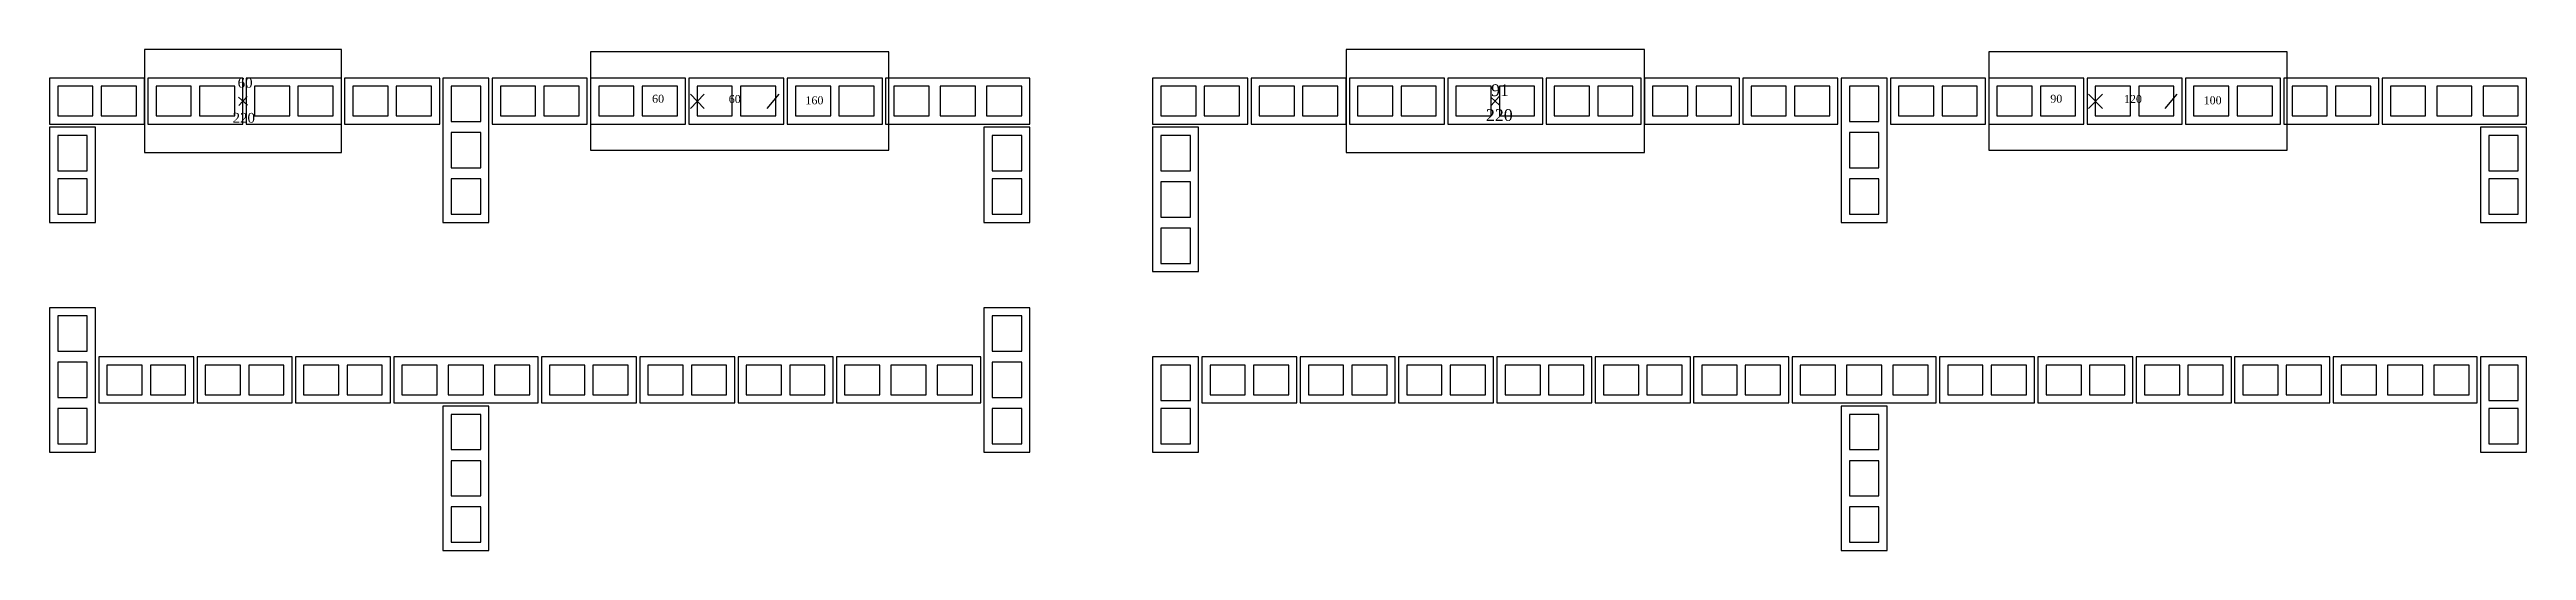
# Model space of a CAD drawing. Header units: millimetres. Extents: x 69 to 3818, y 16 to 1936.
# Drawn here: x 69 to 824, y 16 to 168 of the extents above.
import ezdxf
from ezdxf.enums import TextEntityAlignment as Align

# ---------------------------------------------------------------- set-up
doc = ezdxf.new("R2010")
doc.units = ezdxf.units.MM
for name, color, linetype in [('3', 3, 'Continuous'), ('30', 30, 'Continuous'), ('5', 5, 'Continuous'), ('fiada1', 3, 'Continuous'), ('fiada2', 2, 'Continuous'), ('porta', 3, 'Continuous')]:
    doc.layers.add(name, color=color, linetype=linetype)
doc.styles.add('ModeloPython', font='times.ttf', dxfattribs={"height": 10})

# ---------------------------------------------------------------- blocks, each defined once
blk = doc.blocks.new('B44')
at = {"layer": '30', "color": 0}
for p, q in [((13.25, 11.5), (2.5, 11.5)), ((2.5, 11.5), (2.5, 2.5)), ((13.25, 2.5), (13.25, 11.5)), ((27.375, 11.5), (16.625, 11.5)), ((16.625, 11.5), (16.625, 2.5)), ((27.375, 2.5), (27.375, 11.5)), ((41.5, 11.5), (30.75, 11.5)), ((30.75, 11.5), (30.75, 2.5)), ((41.5, 2.5), (41.5, 11.5)), ((2.5, 2.5), (13.25, 2.5)), ((16.625, 2.5), (27.375, 2.5)), ((30.75, 2.5), (41.5, 2.5))]:
    blk.add_line(p, q, dxfattribs=at)
blk.add_lwpolyline([(44, 14), (0, 14), (0, 0), (44, 0)], close=True, dxfattribs=at)
blk = doc.blocks.new('B29')
at = {"layer": '5', "color": 0}
for p, q in [((13.25, 11.5), (2.5, 11.5)), ((2.5, 11.5), (2.5, 2.5)), ((13.25, 2.5), (13.25, 11.5)), ((26.5, 11.5), (15.75, 11.5)), ((15.75, 11.5), (15.75, 2.5)), ((26.5, 2.5), (26.5, 11.5)), ((2.5, 2.5), (13.25, 2.5)), ((15.75, 2.5), (26.5, 2.5))]:
    blk.add_line(p, q, dxfattribs=at)
blk.add_lwpolyline([(29, 14), (0, 14), (0, 0), (29, 0)], close=True, dxfattribs=at)
blk = doc.blocks.new('P60')
for p, q in [((28.66, 1.23), (31.34, -1.23)), ((28.77, -1.34), (31.23, 1.34))]:
    blk.add_line(p, q)
at = {"layer": '3'}
blk.add_lwpolyline([(0, -15.71), (60, -15.71), (60, 15.71), (0, 15.71)], close=True, dxfattribs=at)
at = {"style": 'ModeloPython'}
for tag, p in [('LARGURA', (30.66, 4.08)), ('ALTURA', (30.25, -6.62))]:
    blk.add_attdef(tag, text='', height=3.01, dxfattribs=at).set_placement(p, align=Align.CENTER)
blk = doc.blocks.new('Janela')
for p, q in [((30.47, 2.15), (34.68, -2.32)), ((30.47, -2.32), (34.68, 2.15)), ((57.4, 2.15), (53.76, -2.32))]:
    blk.add_line(p, q)
at = {"layer": '3'}
blk.add_lwpolyline([(0, -15), (91, -15), (91, 15), (0, 15)], close=True, dxfattribs=at)
at = {"style": 'ModeloPython'}
for tag, p in [('LARGURA', (20.61, -0.5)), ('ALTURA', (43.99, -0.58)), ('PEITORIL', (68.29, -0.98))]:
    blk.add_attdef(tag, text='', height=2.42, dxfattribs=at).set_placement(p, align=Align.CENTER)
blk = doc.blocks.new('P90')
for p, q in [((44.16, 1.23), (46.84, -1.23)), ((44.27, -1.34), (46.73, 1.34))]:
    blk.add_line(p, q)
at = {"layer": '3'}
blk.add_lwpolyline([(0, -15.71), (91, -15.71), (91, 15.71), (0, 15.71)], close=True, dxfattribs=at)
at = {"style": 'ModeloPython'}
for tag, p in [('LARGURA', (46.94, 1.52)), ('ALTURA', (46.74, -6.07))]:
    blk.add_attdef(tag, text='', height=3.6, dxfattribs=at).set_placement(p, align=Align.CENTER)

msp = doc.modelspace()

# ---------------------------------------------------------------- block references
at = {"layer": '3', "lineweight": 5}
for p, values in [((233.87, 152.75), {'LARGURA': '60', 'ALTURA': '60', 'PEITORIL': '160'}), ((660.31, 152.75), {'LARGURA': '90', 'ALTURA': '120', 'PEITORIL': '100'})]:
    msp.add_blockref('Janela', p, dxfattribs=at).add_auto_attribs(values)
at = {"layer": 'fiada1'}
for p in [(68.87, 145.75), (98.87, 145.75), (128.87, 145.75), (158.87, 145.75), (203.87, 145.75), (233.87, 145.75), (263.87, 145.75), (293.87, 145.75), (405.31, 145.75), (435.31, 145.75), (465.31, 145.75), (495.31, 145.75), (525.31, 145.75), (555.31, 145.75), (585.31, 145.75), (630.31, 145.75), (660.31, 145.75), (690.31, 145.75), (720.31, 145.75), (750.31, 145.75)]:
    msp.add_blockref('B29', p, dxfattribs=at)
for name, p, rotation in [('B44', (188.87, 159.75), 270), ('B44', (615.31, 159.75), 270), ('B29', (82.87, 115.75), 90), ('B29', (367.87, 115.75), 90), ('B44', (405.31, 144.75), 270), ('B29', (824.31, 115.75), 90)]:
    msp.add_blockref(name, p, dxfattribs=dict(at, rotation=rotation))
at = {"layer": 'fiada1', "lineweight": 5}
for p in [(323.87, 145.75), (780.31, 145.75)]:
    msp.add_blockref('B44', p, dxfattribs=at)
at = {"layer": 'fiada2'}
for name, p, rotation in [('B44', (68.87, 89.72), 270), ('B44', (353.87, 89.72), 270), ('B29', (419.31, 45.72), 90), ('B44', (188.87, 59.72), 270), ('B44', (615.31, 59.72), 270)]:
    msp.add_blockref(name, p, dxfattribs=dict(at, rotation=rotation))
for p in [(83.87, 60.72), (113.87, 60.72), (143.87, 60.72), (218.87, 60.72), (248.87, 60.72), (278.87, 60.72), (420.31, 60.72), (450.31, 60.72), (480.31, 60.72), (510.31, 60.72), (540.31, 60.72), (570.31, 60.72), (645.31, 60.72), (675.31, 60.72), (705.31, 60.72), (735.31, 60.72)]:
    msp.add_blockref('B29', p, dxfattribs=at)
at = {"layer": 'fiada2', "lineweight": 5}
for p in [(173.87, 60.72), (308.87, 60.72), (600.31, 60.72), (765.31, 60.72)]:
    msp.add_blockref('B44', p, dxfattribs=at)
at = {"layer": 'fiada2', "lineweight": 5, "rotation": 90}
msp.add_blockref('B29', (824.31, 45.72), dxfattribs=at)
at = {"layer": 'porta', "lineweight": 5}
for name, p, values in [('P60', (97.87, 152.75), {'LARGURA': '60', 'ALTURA': '220'}), ('P90', (464.31, 152.75), {'LARGURA': '91', 'ALTURA': '220'})]:
    msp.add_blockref(name, p, dxfattribs=at).add_auto_attribs(values)

doc.saveas('drawing.dxf')
